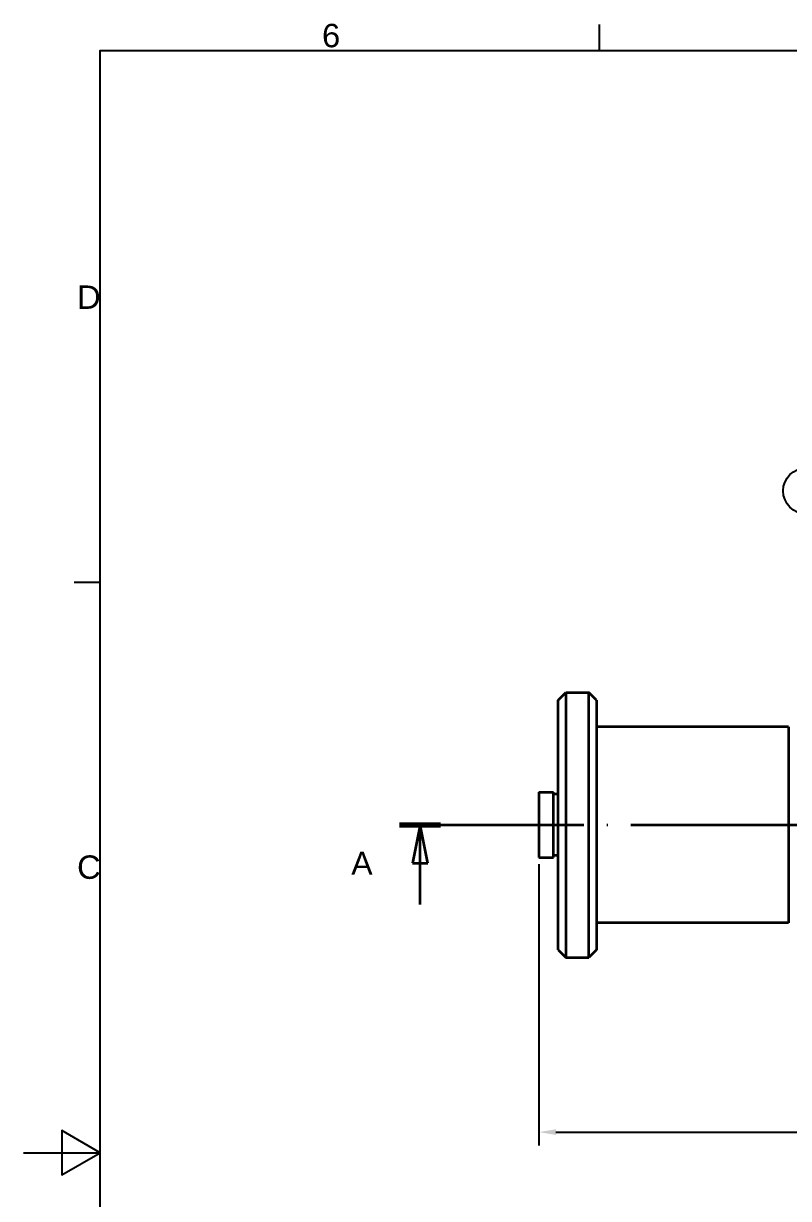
# Paper-space layout 'Intermittent Roller Sub Assy. of Washer' of a CAD drawing. Header units: millimetres. Extents: x -10 to 420, y -10 to 297.
# Drawn here: x -9.6 to 90, y 137.9 to 290.9 of the extents above; entities that cross this region are included whole.
import ezdxf
from ezdxf import colors
from ezdxf.entities.mleader import LeaderData, LeaderLine
from ezdxf.enums import TextEntityAlignment as Align
from ezdxf.math import Vec2, Vec3

# ---------------------------------------------------------------- set-up
doc = ezdxf.new("R2010")
doc.units = ezdxf.units.MM
doc.linetypes.add('ACAD_ISO04W100', pattern=[30, 24, -3, 0, -3])
doc.linetypes.add('ACAD_ISO09W100', pattern=[45, 24, -3, 6, -3, 6, -3])
for name, color, linetype, lineweight in [('2dTransBorder', 7, 'Continuous', 35), ('Dimensions', 5, 'Continuous', 25), ('Section View Lines', 7, 'ACAD_ISO09W100', 70), ('Visible Edges', 7, 'Continuous', 50)]:
    doc.layers.add(name, color=color, linetype=linetype, lineweight=lineweight)
doc.layers.add('Title', color=7, linetype='Continuous')
doc.styles.add('Current-ISO', font='arial.ttf')
doc.styles.get("Standard").update_dxf_attribs({"font": 'arial.ttf'})
doc.styles.add('Text Style31', font='arial.ttf')
doc.dimstyles.new('ISO Style 2', dxfattribs={"dimtxt": 2, "dimasz": 2.2, "dimexe": 1.75, "dimexo": 0.85, "dimgap": 0.85, "dimtad": 1, "dimdec": 0, "dimlfac": 2, "dimdsep": 46, "dimtxsty": 'Standard', "dimcen": 0, "dimclrd": 256, "dimclre": 256, "dimclrt": 256, "dimadec": 0, "dimazin": 0, "dimtfac": 1, "dimtdec": 0, "dimtmove": 0, "dimatfit": 3, "dimfxl": 1, "dimlwd": -1, "dimlwe": -1, "dimarcsym": 0})

# ---------------------------------------------------------------- blocks, each defined once
blk = doc.blocks.new('2dTransSection0')
at = {"color": 179}
for points in [[(47.66, 186.19), (46.66, 191.19), (45.66, 186.19), (47.66, 186.19)], [(251.11, 186.19), (250.11, 191.19), (249.11, 186.19), (251.11, 186.19)]]:
    blk.add_solid(points, dxfattribs=at)
at = {"layer": 'Section View Lines', "color": 179, "linetype": 'ACAD_ISO04W100', "lineweight": 35, "true_color": 0x262659}
for p, q in [((43.99, 191.19), (252.78, 191.19)), ((46.66, 191.19), (45.66, 186.19)), ((46.66, 186.19), (46.66, 191.19)), ((47.66, 186.19), (46.66, 191.19)), ((250.11, 191.19), (249.11, 186.19)), ((250.11, 186.19), (250.11, 191.19)), ((251.11, 186.19), (250.11, 191.19)), ((45.66, 186.19), (47.66, 186.19)), ((46.66, 180.84), (46.66, 186.19)), ((249.11, 186.19), (251.11, 186.19)), ((250.11, 180.84), (250.11, 186.19))]:
    blk.add_line(p, q, dxfattribs=at)
at = {"layer": 'Section View Lines', "color": 179, "linetype": 'ACAD_ISO04W100', "lineweight": 70, "true_color": 0x262659}
for p, q in [((43.99, 191.19), (49.33, 191.19)), ((247.44, 191.19), (252.78, 191.19))]:
    blk.add_line(p, q, dxfattribs=at)
at = {"layer": 'Section View Lines', "color": 179, "linetype": 'ACAD_ISO04W100', "lineweight": 35, "true_color": 0x262659}
for points in [[(47.66, 186.19), (46.66, 191.19), (45.66, 186.19), (47.66, 186.19)], [(251.11, 186.19), (250.11, 191.19), (249.11, 186.19), (251.11, 186.19)]]:
    blk.add_lwpolyline(points, dxfattribs=at)
at = {"layer": 'Section View Lines', "color": 178, "linetype": 'ACAD_ISO04W100', "lineweight": 35, "true_color": 0x000002, "char_height": 3, "attachment_point": 7, "style": 'Text Style31'}
for insert in [(37.68, 184.69), (256.28, 184.69)]:
    blk.add_mtext('A', dxfattribs=dict(at, insert=insert))
blk = doc.blocks.new('Default Border')
at = {"layer": '2dTransBorder', "color": 179, "linetype": 'Continuous', "lineweight": 25, "true_color": 0x262659}
for points in [[(70, 292), (70, 295.4)], [(5, 5), (5, 292), (415, 292), (415, 5), (5, 5)], [(5, 222.75), (1.6, 222.75)], [(-5, 148.5), (5, 148.5), (0, 151.39), (0, 145.61), (5, 148.5)]]:
    blk.add_lwpolyline(points, dxfattribs=at)
at = {"layer": '2dTransBorder', "color": 179, "lineweight": 211, "char_height": 3.05, "attachment_point": 7, "style": 'Current-ISO'}
for s, insert in [('6', (33.88, 292.4)), ('D', (1.98, 258.38)), ('C', (1.98, 184.12))]:
    blk.add_mtext(s, dxfattribs=dict(at, insert=insert))
blk = doc.blocks.new('Title')
at = {"layer": '2dTransBorder'}
blk.add_blockref('Default Border', (-5, -5), dxfattribs=at)
blk = doc.blocks.new('*D58')
at = {"layer": 'Defpoints', "color": 0, "transparency": 16777216}
for p in [(57.52, 182.33), (230.52, 181.58), (230.52, 146.58)]:
    blk.add_point(p, dxfattribs=at)
at = {"layer": 'Dimensions', "transparency": 16777216}
for p, q in [((57.52, 181.48), (57.52, 144.83)), ((230.52, 180.73), (230.52, 144.83)), ((59.72, 146.58), (228.32, 146.58))]:
    blk.add_line(p, q, dxfattribs=at)
for points in [[(59.72, 146.94), (59.72, 146.21), (57.52, 146.58)], [(228.32, 146.94), (228.32, 146.21), (230.52, 146.58)]]:
    blk.add_solid(points, dxfattribs=at)
at = {"layer": 'Dimensions', "transparency": 16777216, "insert": (144.02, 148.45), "char_height": 2, "attachment_point": 5}
blk.add_mtext('346', dxfattribs=at)
blk = doc.blocks.new('_TagCircle')
at = {"color": 0, "linetype": 'ByBlock', "lineweight": -2, "transparency": 16777216}
blk.add_circle((0, 0), 4, dxfattribs=at)
at = {"layer": 'Dimensions', "color": 0, "transparency": 16777216}
blk.add_attdef('TAGNUMBER', text='', height=3, dxfattribs=at).set_placement((0, -1.5), align=Align.CENTER)

psp = doc.layouts.new('Intermittent Roller Sub Assy. of Washer')

# ---------------------------------------------------------------- linework, layer by layer
at = {"layer": 'Visible Edges', "color": 179, "linetype": 'Continuous', "lineweight": 35, "true_color": 0x262659}
for p, q in [((60.02, 202.83), (61.02, 203.83)), ((61.02, 203.83), (61.02, 178.12)), ((61.02, 203.83), (64.02, 203.83)), ((64.02, 178.12), (64.02, 203.83)), ((65.02, 202.83), (64.02, 203.83)), ((60.02, 178.61), (60.02, 202.83)), ((65.02, 202.83), (65.02, 178.61)), ((90.02, 199.33), (65.02, 199.33)), ((90.02, 199.33), (90.02, 180.33)), ((57.52, 190.83), (57.52, 182.33)), ((57.52, 190.83), (59.42, 190.83)), ((59.42, 182.33), (59.42, 190.83)), ((60.02, 190.58), (59.42, 190.58)), ((57.52, 182.33), (59.42, 182.33)), ((60.02, 182.58), (59.42, 182.58)), ((90.02, 180.33), (90.02, 173.83)), ((60.02, 170.33), (60.02, 178.61)), ((61.02, 178.12), (61.02, 169.33)), ((64.02, 169.33), (64.02, 178.12)), ((65.02, 178.61), (65.02, 170.33)), ((90.02, 173.83), (65.02, 173.83)), ((60.02, 170.33), (61.02, 169.33)), ((65.02, 170.33), (64.02, 169.33)), ((61.02, 169.33), (64.02, 169.33))]:
    psp.add_line(p, q, dxfattribs=at).dxf.unprotected_set("ltscale", 0)

# ---------------------------------------------------------------- block references
at = {"layer": 'Section View Lines'}
psp.add_blockref('2dTransSection0', (-4.61, -4.61), dxfattribs=at)
at = {"layer": 'Title'}
psp.add_blockref('Title', (0.39, 0.39), dxfattribs=at)

# ---------------------------------------------------------------- dimensions: what is measured, and where the dimension line sits
at = {"layer": 'Dimensions', "color": 1}
dim = psp.add_linear_dim(base=(230.52, 146.58), p1=(57.52, 182.33), p2=(230.52, 181.58), dimstyle='ISO Style 2', dxfattribs=at)
dim.commit()
dim.dimension.update_dxf_attribs({"geometry": '*D58', "text_midpoint": (144.02, 148.45)})

# ---------------------------------------------------------------- leaders
at = {"layer": 'Dimensions'}
ml = psp.add_multileader_block('Standard', dxfattribs=at)
ml.set_content('_TagCircle', color=256, scale=0.75)
ml.set_attribute('TAGNUMBER', '1', width=0)
ml.set_leader_properties(color=256, linetype='ByLayer', lineweight=-1)
ml.build(insert=Vec2(0, 0))
ml.multileader.update_dxf_attribs({"has_dogleg": 0, "text_right_attachment_type": 6, "dogleg_length": 0.36, "arrow_head_size": 1.88, "scale": 0.75})
ctx = ml.context
ctx.base_point, ctx.scale, ctx.char_height, ctx.arrow_head_size, ctx.landing_gap_size, ctx.plane_origin = Vec3(89.33, 230.06), 0.75, 3, 1.88, 1.5, Vec3(105.02, 191.58)
ctx.right_attachment = 6
notes = []
notes.append((ctx, [(0, (1, 1, 0), (95.6, 230.06), (-1, 0), 0.27, [(0, [(105.02, 191.58)], 0, [])])]))
ctx.block.insert = Vec3(92.33, 230.06)
for ctx, leaders in notes:
    for number, flags, end, landing, length, lines in leaders:
        leader = LeaderData()
        leader.index, (leader.has_last_leader_line, leader.has_dogleg_vector, leader.attachment_direction) = number, flags
        leader.last_leader_point, leader.dogleg_vector, leader.dogleg_length = Vec3(end), Vec3(landing), length
        for number, points, colour, breaks in lines:
            line = LeaderLine()
            line.index, line.vertices, line.color, line.breaks = number, Vec3.list(points), colors.encode_raw_color(colour), breaks
            leader.lines.append(line)
        ctx.leaders.append(leader)

doc.saveas('drawing.dxf')
